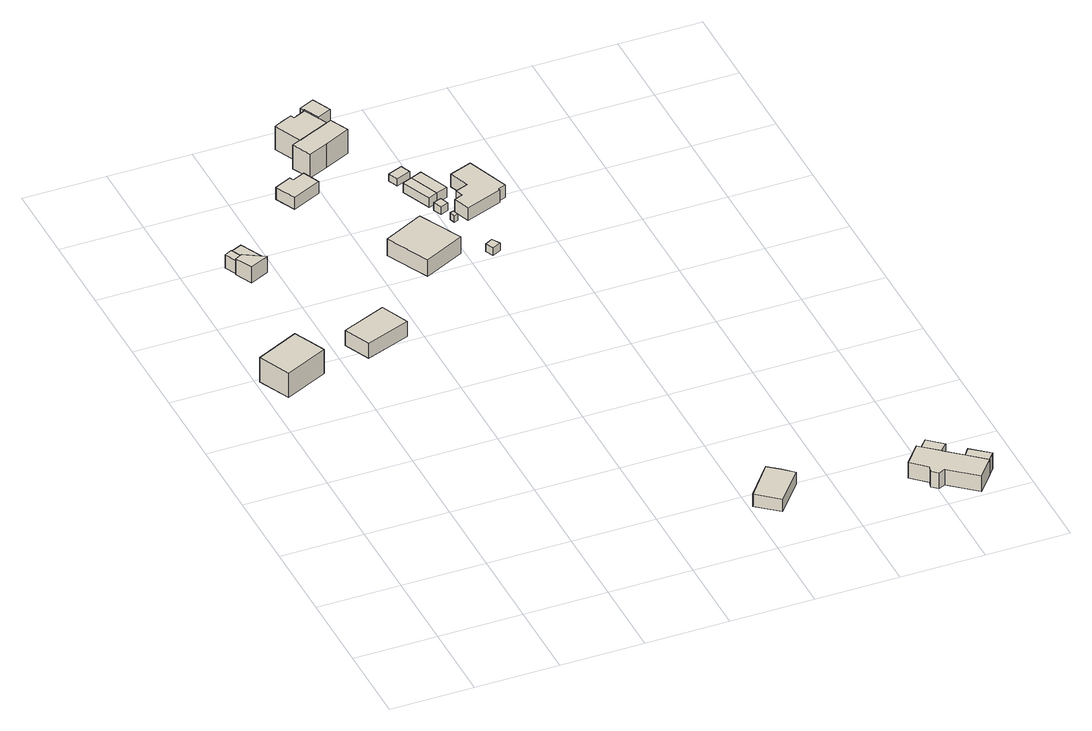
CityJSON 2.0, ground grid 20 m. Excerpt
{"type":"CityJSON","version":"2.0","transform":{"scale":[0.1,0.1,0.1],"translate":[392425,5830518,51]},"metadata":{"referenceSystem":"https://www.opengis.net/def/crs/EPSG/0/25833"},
"CityObjects":{
"building1":{"type":"Building","attributes":{"Gemeindeschluessel":"11000003","BezugspunktDach":"2200","function":"31001_1010","measuredHeight":9.09,"storeysAboveGround":1},"address":[{"country":"Germany","locality":"Berlin","thoroughfareNumber":"81","thoroughfareName":"Schillingweg"}],"geometry":[{"type":"Solid","lod":"1","boundaries":[[[[0,1,2,3,4]],[[5,6,7,8,9]],[[5,9,4,3]],[[6,5,3,2]],[[7,6,2,1]],[[8,7,1,0]],[[9,8,0,4]]]]}]},
"building2":{"type":"Building","attributes":{"Gemeindeschluessel":"11000003","BezugspunktDach":"2200","function":"51009_1610","measuredHeight":3.56,"storeysAboveGround":0},"address":[{"country":"Germany","locality":"Berlin"}],"geometry":[{"type":"Solid","lod":"1","boundaries":[[[[10,11,12,13]],[[14,15,16,17]],[[14,17,13,12]],[[15,14,12,11]],[[16,15,11,10]],[[17,16,10,13]]]]}]},
"building3":{"type":"Building","attributes":{"Gemeindeschluessel":"11000003","function":"31001_1313"},"address":[{"country":"Germany","locality":"Berlin","thoroughfareNumber":"26","thoroughfareName":"Weg A"}],"children":["building3-1","building3-2"]},
"building3-1":{"type":"BuildingPart","attributes":{"BezugspunktDach":"2200","measuredHeight":4.39,"storeysAboveGround":1},"parents":["building3"],"geometry":[{"type":"MultiSurface","lod":"1","boundaries":[[[18,19,20,21]],[[22,23,24,25]],[[22,25,21,20]],[[26,27,20,19]],[[24,23,19,18]],[[25,24,18,21]],[[28,23,22,27,26]]]}]},
"building3-2":{"type":"BuildingPart","attributes":{"BezugspunktDach":"2200","measuredHeight":3.63,"storeysAboveGround":1},"parents":["building3"],"geometry":[{"type":"Solid","lod":"1","boundaries":[[[[27,26,29,30]],[[31,23,22,32]],[[31,32,30,29]],[[23,31,29,26]],[[32,22,27,30]],[[22,23,26,27]]]]}]},
"building4":{"type":"Building","attributes":{"Gemeindeschluessel":"11000003","BezugspunktDach":"2200","function":"31001_1010","measuredHeight":4.4,"storeysAboveGround":1},"address":[{"country":"Germany","locality":"Berlin","thoroughfareNumber":"83","thoroughfareName":"Schillingweg"}],"geometry":[{"type":"Solid","lod":"1","boundaries":[[[[33,34,35,36]],[[37,38,39,40]],[[37,40,36,35]],[[38,37,35,34]],[[39,38,34,33]],[[40,39,33,36]]]]}]},
"building5":{"type":"Building","attributes":{"Gemeindeschluessel":"11000003","BezugspunktDach":"2200","function":"31001_2463","measuredHeight":3.25,"storeysAboveGround":1},"address":[{"country":"Germany","locality":"Berlin","thoroughfareNumber":"23 (1)","thoroughfareName":"Weg A"}],"geometry":[{"type":"Solid","lod":"1","boundaries":[[[[41,42,43,44,45,46]],[[47,48,49,50,51,52]],[[47,52,46,45]],[[48,47,45,44]],[[49,48,44,43]],[[50,49,43,42]],[[51,50,42,41]],[[52,51,41,46]]]]}]},
"building6":{"type":"Building","attributes":{"Gemeindeschluessel":"11000003","BezugspunktDach":"2200","function":"31001_1010","measuredHeight":4.48,"storeysAboveGround":1},"address":[{"country":"Germany","locality":"Berlin","thoroughfareNumber":"85","thoroughfareName":"Schillingweg"}],"geometry":[{"type":"Solid","lod":"1","boundaries":[[[[53,54,55,56]],[[57,58,59,60]],[[57,60,56,55]],[[58,57,55,54]],[[59,58,54,53]],[[60,59,53,56]]]]}]},
"building7":{"type":"Building","attributes":{"Gemeindeschluessel":"11000003","BezugspunktDach":"2200","function":"31001_1010","measuredHeight":3.69,"storeysAboveGround":1},"address":[{"country":"Germany","locality":"Berlin","thoroughfareNumber":"84B","thoroughfareName":"Schillingweg"}],"geometry":[{"type":"Solid","lod":"1","boundaries":[[[[61,62,63,64,65]],[[66,67,68,69,70]],[[66,70,65,64]],[[67,66,64,63]],[[68,67,63,62]],[[69,68,62,61]],[[70,69,61,65]]]]}]},
"building8":{"type":"Building","attributes":{"Gemeindeschluessel":"11000003","function":"31001_1010"},"address":[{"country":"Germany","locality":"Berlin","thoroughfareNumber":"23","thoroughfareName":"Weg A"}],"children":["building8-1","building8-2","building8-3"]},
"building8-1":{"type":"BuildingPart","attributes":{"BezugspunktDach":"2200","measuredHeight":7.34,"storeysAboveGround":1},"parents":["building8"],"geometry":[{"type":"MultiSurface","lod":"1","boundaries":[[[71,72,73,74,75,76,77,78,79,80,81,82,83]],[[84,85,86,87,88,89,90,91,92,93,94,95,96]],[[84,96,83,82]],[[85,84,82,81]],[[86,85,81,80]],[[87,86,80,79]],[[88,87,79,78]],[[89,88,78,77]],[[92,91,75,74]],[[96,95,71,83]],[[89,77,76,90]],[[91,90,76,75,97]],[[93,92,74,73]],[[94,93,73,72]],[[95,94,72,71]]]}]},
"building8-2":{"type":"BuildingPart","attributes":{"BezugspunktDach":"2200","measuredHeight":7.21,"storeysAboveGround":1},"parents":["building8"],"geometry":[{"type":"MultiSurface","lod":"1","boundaries":[[[98,99,100,101,102,103]],[[104,105,91,90,89,106]],[[104,106,103,102]],[[105,104,102,101]],[[91,105,101,100]],[[90,76,75,91,100,99]],[[77,76,90,99,98]],[[106,89,98,103]],[[91,75,76,90]],[[107,89,90,76,77]]]}]},
"building8-3":{"type":"BuildingPart","attributes":{"BezugspunktDach":"2200","measuredHeight":6.44,"storeysAboveGround":1},"parents":["building8"],"geometry":[{"type":"MultiSurface","lod":"1","boundaries":[[[108,109,110,111,112,113]],[[92,114,115,116,117,118]],[[119,74,73,72,71,95,118,113,112]],[[93,120,94]],[[114,92,112,111]],[[115,114,111,110]],[[116,115,110,109]],[[117,116,109,108]],[[118,117,108,113]],[[92,93,73,74,119]],[[93,94,72,73,121]],[[94,120,95,71,72,122]]]}]},
"building9":{"type":"Building","attributes":{"Gemeindeschluessel":"11000003","BezugspunktDach":"2200","function":"31001_2000","measuredHeight":2.03,"storeysAboveGround":1},"address":[{"country":"Germany","locality":"Berlin","thoroughfareNumber":"85 (1)","thoroughfareName":"Schillingweg"}],"geometry":[{"type":"Solid","lod":"1","boundaries":[[[[123,124,125,126]],[[127,128,129,130]],[[127,130,126,125]],[[128,127,125,124]],[[129,128,124,123]],[[130,129,123,126]]]]}]},
"building10":{"type":"Building","attributes":{"Gemeindeschluessel":"11000003","BezugspunktDach":"2200","function":"51009_1610","measuredHeight":2.63,"storeysAboveGround":0},"address":[{"country":"Germany","locality":"Berlin"}],"geometry":[{"type":"Solid","lod":"1","boundaries":[[[[131,132,133,134]],[[135,136,137,138]],[[135,138,134,133]],[[136,135,133,132]],[[137,136,132,131]],[[138,137,131,134]]]]}]},
"building11":{"type":"Building","attributes":{"Gemeindeschluessel":"11000003","BezugspunktDach":"2200","function":"31001_2000","measuredHeight":1.78,"storeysAboveGround":1},"address":[{"country":"Germany","locality":"Berlin","thoroughfareNumber":"87 (4)","thoroughfareName":"Schillingweg"}],"geometry":[{"type":"Solid","lod":"1","boundaries":[[[[139,140,141,142]],[[143,144,145,146]],[[143,146,142,141]],[[144,143,141,140]],[[145,144,140,139]],[[146,145,139,142]]]]}]},
"building12":{"type":"Building","attributes":{"Gemeindeschluessel":"11000003","BezugspunktDach":"2200","function":"31001_2000","measuredHeight":2.15,"storeysAboveGround":1},"address":[{"country":"Germany","locality":"Berlin","thoroughfareNumber":"87 (3)","thoroughfareName":"Schillingweg"}],"geometry":[{"type":"Solid","lod":"1","boundaries":[[[[147,148,149,150]],[[151,152,153,154]],[[151,154,150,149]],[[152,151,149,148]],[[153,152,148,147]],[[154,153,147,150]]]]}]},
"building13":{"type":"Building","attributes":{"Gemeindeschluessel":"11000003","BezugspunktDach":"2200","function":"31001_2741","measuredHeight":1.9,"storeysAboveGround":1},"address":[{"country":"Germany","locality":"Berlin","thoroughfareNumber":"87 (5)","thoroughfareName":"Schillingweg"}],"geometry":[{"type":"Solid","lod":"1","boundaries":[[[[155,156,157,158]],[[159,160,161,162]],[[159,162,158,157]],[[160,159,157,156]],[[161,160,156,155]],[[162,161,155,158]]]]}]},
"building14":{"type":"Building","attributes":{"Gemeindeschluessel":"11000003","BezugspunktDach":"2200","function":"31001_2000","measuredHeight":2.75,"storeysAboveGround":1},"address":[{"country":"Germany","locality":"Berlin","thoroughfareNumber":"87 (1)","thoroughfareName":"Schillingweg"}],"geometry":[{"type":"Solid","lod":"1","boundaries":[[[[132,163,164,133]],[[165,166,167,168]],[[165,168,133,164]],[[166,165,164,163]],[[167,166,163,132]],[[168,167,132,133]]]]}]},
"building15":{"type":"Building","attributes":{"Gemeindeschluessel":"11000003","BezugspunktDach":"2200","function":"31001_1010","measuredHeight":3.37,"storeysAboveGround":1},"address":[{"country":"Germany","locality":"Berlin","thoroughfareNumber":"87","thoroughfareName":"Schillingweg"}],"geometry":[{"type":"Solid","lod":"1","boundaries":[[[[169,170,171,172,173,174,175,176,177,178]],[[179,180,181,182,183,184,185,186,187,188]],[[179,188,178,177]],[[180,179,177,176]],[[181,180,176,175]],[[182,181,175,174]],[[183,182,174,173]],[[184,183,173,172]],[[185,184,172,171]],[[186,185,171,170]],[[187,186,170,169]],[[188,187,169,178]]]]}]},
"building16":{"type":"Building","attributes":{"Gemeindeschluessel":"11000003","function":"31001_1010"},"address":[{"country":"Germany","locality":"Berlin","thoroughfareNumber":"84A","thoroughfareName":"Schillingweg"}],"children":["building16-1","building16-2","building16-3"]},
"building16-1":{"type":"BuildingPart","attributes":{"BezugspunktDach":"2200","measuredHeight":4.2,"storeysAboveGround":1},"parents":["building16"],"geometry":[{"type":"MultiSurface","lod":"1","boundaries":[[[189,190,191,192,193,194,195,196,197,198,199,200]],[[201,202,203,204,205,206,207,208,209,210,211,212]],[[201,212,200,199]],[[202,201,199,198]],[[204,203,197,196]],[[205,204,196,195]],[[207,206,194,193]],[[208,207,193,192]],[[209,208,192,191]],[[210,209,191,190]],[[211,210,190,189]],[[212,211,189,200]],[[213,203,202,198,197]],[[205,195,194,206]]]}]},
"building16-2":{"type":"BuildingPart","attributes":{"BezugspunktDach":"2200","measuredHeight":4.2,"storeysAboveGround":1},"parents":["building16"],"geometry":[{"type":"Solid","lod":"1","boundaries":[[[[194,214,215,195]],[[216,217,206,205]],[[216,205,195,215]],[[217,216,215,214]],[[206,217,214,194]],[[206,194,195,205]]]]}]},
"building16-3":{"type":"BuildingPart","attributes":{"BezugspunktDach":"2200","measuredHeight":4.2,"storeysAboveGround":1},"parents":["building16"],"geometry":[{"type":"MultiSurface","lod":"1","boundaries":[[[197,218,219,198]],[[220,221,203,202]],[[220,202,198,219]],[[221,220,219,218]],[[203,221,218,197]],[[222,202,203,197,198]]]}]},
"building17":{"type":"Building","attributes":{"Gemeindeschluessel":"11000003","BezugspunktDach":"2200","function":"51009_1610","measuredHeight":2.4,"storeysAboveGround":0},"address":[{"country":"Germany","locality":"Berlin"}],"geometry":[{"type":"Solid","lod":"1","boundaries":[[[[223,224,225,226,227]],[[228,229,230,231,232]],[[228,232,227,226]],[[229,228,226,225]],[[230,229,225,224]],[[231,230,224,223]],[[232,231,223,227]]]]}]}
},
"vertices":[
[43,910,71],[147,959,71],[130,997,71],[112,1036,71],[8,987,71],[112,1036,6],[130,997,6],[147,959,6],[43,910,6],[8,987,6],
[113,1362,44],[131,1371,44],[118,1398,44],[100,1389,44],[118,1398,8],[131,1371,8],[113,1362,8],[100,1389,8],
[133,1321,48],[179,1343,48],[131,1371,48],[113,1362,48],[131,1371,5],[179,1343,5],[133,1321,5],[113,1362,5],[179,1343,41],[131,1371,41],[179,1343,37],
[147,1411,41],[118,1398,41],[147,1411,5],[118,1398,5],
[258,974,44],[366,1013,44],[337,1081,44],[230,1037,44],[337,1081,4],[366,1013,4],[258,974,4],[230,1037,4],
[323,1525,38],[393,1557,38],[375,1598,38],[345,1585,38],[341,1594,38],[300,1575,38],[341,1594,6],[345,1585,6],[375,1598,6],[393,1557,6],[323,1525,6],[300,1575,6],
[491,1190,51],[589,1238,51],[537,1342,51],[440,1294,51],[537,1342,6],[589,1238,6],[491,1190,6],[440,1294,6],
[855,103,46],[921,181,46],[895,204,46],[868,226,46],[804,146,46],[868,226,13],[895,204,13],[921,181,13],[855,103,13],[804,146,13],
[402,1676,65],[425,1687,65],[455,1700,65],[479,1711,65],[469,1733,65],[451,1770,65],[448,1768,65],[428,1759,65],[421,1756,65],[417,1765,65],[412,1763,65],[394,1755,65],[371,1744,65],[394,1755,2],[412,1763,2],[417,1765,2],[421,1756,2],[428,1759,2],[448,1768,2],[451,1770,2],[469,1733,2],[479,1711,2],[455,1700,2],[425,1687,2],[402,1676,2],[371,1744,2],[469,1733,58],
[448,1768,69],[451,1770,69],[469,1733,69],[502,1748,69],[481,1794,69],[444,1777,69],[481,1794,2],[502,1748,2],[444,1777,2],[448,1768,13],
[400,1620,66],[448,1641,66],[510,1670,66],[489,1715,66],[479,1711,66],[379,1666,66],[489,1715,2],[510,1670,2],[448,1641,2],[400,1620,2],[379,1666,2],[479,1711,23],[423,1685,2],[455,1700,55],[425,1687,10],
[650,1204,26],[671,1214,26],[660,1234,26],[641,1223,26],[660,1234,6],[671,1214,6],[650,1204,6],[641,1223,6],
[593,1419,30],[615,1428,30],[586,1500,30],[563,1491,30],[586,1500,4],[615,1428,4],[593,1419,4],[563,1491,4],
[621,1347,23],[630,1350,23],[626,1364,23],[617,1361,23],[626,1364,5],[630,1350,5],[621,1347,5],[617,1361,5],
[606,1384,26],[625,1392,26],[617,1412,26],[597,1405,26],[617,1412,5],[625,1392,5],[606,1384,5],[597,1405,5],
[561,1518,22],[596,1532,22],[586,1556,22],[551,1542,22],[586,1556,3],[596,1532,3],[561,1518,3],[551,1542,3],
[643,1439,30],[613,1511,30],[613,1511,3],[643,1439,3],[615,1428,3],[586,1500,3],
[652,1344,37],[740,1376,37],[739,1381,37],[758,1388,37],[720,1490,37],[666,1470,37],[684,1422,37],[652,1410,37],[659,1392,37],[637,1383,37],[659,1392,3],[652,1410,3],[684,1422,3],[666,1470,3],[720,1490,3],[758,1388,3],[739,1381,3],[740,1376,3],[652,1344,3],[637,1383,3],
[1191,80,50],[1186,64,50],[1201,52,50],[1217,59,50],[1281,5,50],[1320,53,50],[1278,89,50],[1238,122,50],[1238,123,50],[1203,153,50],[1194,160,50],[1154,112,50],[1194,160,8],[1203,153,8],[1238,123,8],[1238,122,8],[1278,89,8],[1320,53,8],[1281,5,8],[1217,59,8],[1201,52,8],[1186,64,8],[1191,80,8],[1154,112,8],[1238,123,43],
[1335,72,50],[1292,107,50],[1292,107,8],[1335,72,8],
[1255,142,50],[1220,173,50],[1220,173,8],[1255,142,8],[1203,153,43],
[1278,89,29],[1292,107,29],[1294,110,29],[1255,142,29],[1238,122,29],[1255,142,9],[1294,110,9],[1292,107,9],[1278,89,9],[1238,122,9]
]}
